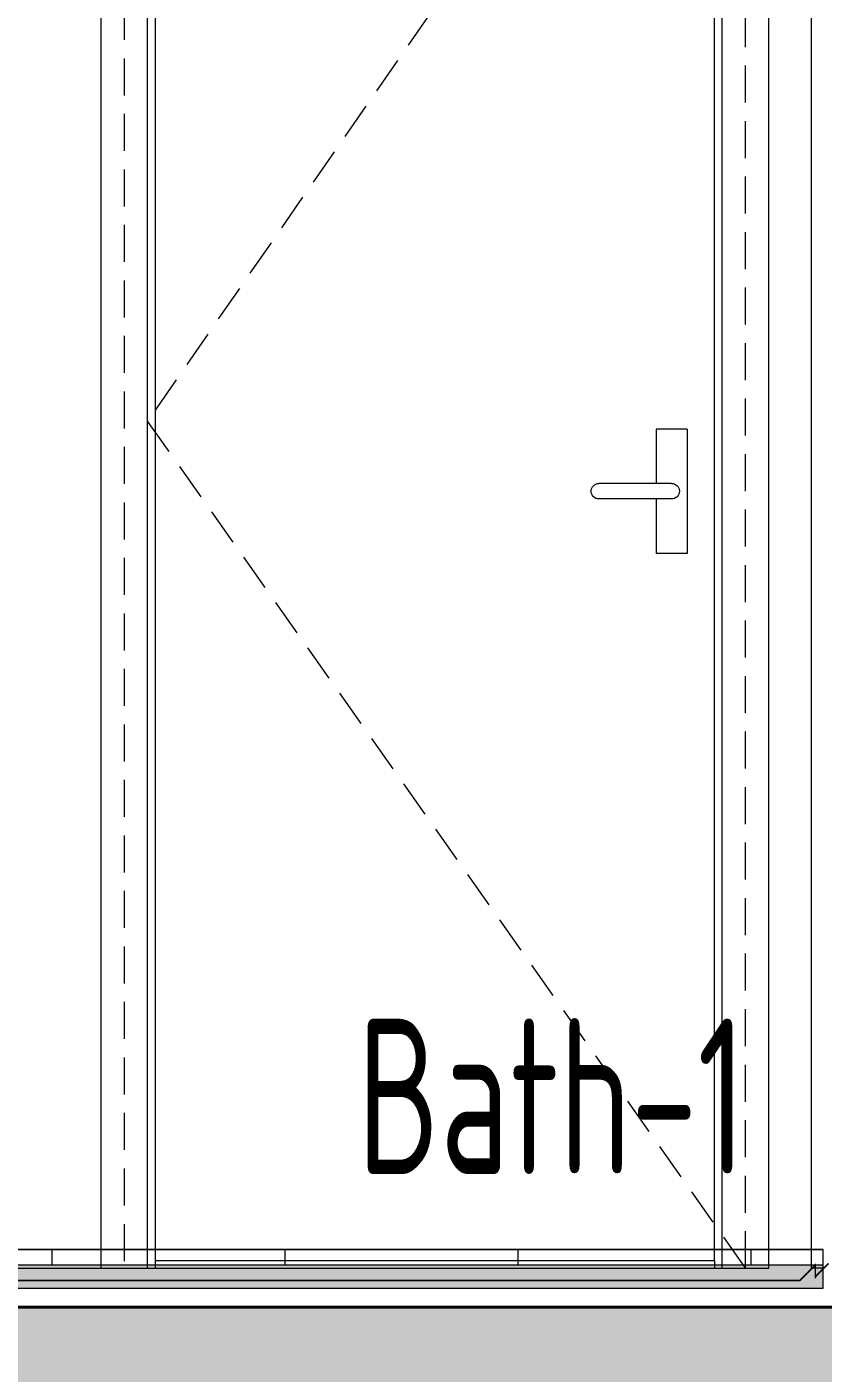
# Model space of a CAD drawing. Header units: millimetres. Extents: x -6181 to 191287, y -8583 to 23546.
# Drawn here: x 164018 to 165043, y 3915 to 5648 of the extents above; entities that cross this region are included whole.
import ezdxf

# ---------------------------------------------------------------- set-up
doc = ezdxf.new("R2010")
doc.units = ezdxf.units.MM
doc.header["$MEASUREMENT"] = 0
for name, pattern in [('1735-DT-5BR-SEC_CC$0$DASHED', [0.75, 0.5, -0.25]), ('1735-DT-5BR-SEC_CC$0$HIDDEN', [0.375, 0.25, -0.125]), ('1735-DT-5BR-SEC_CC$0$HIDDEN2', [4.7625, 3.175, -1.5875])]:
    doc.linetypes.add(name, pattern=pattern)
for name, color, linetype, lineweight in [('05--TEXT-2', 2, 'Continuous', 25), ('1735-DT-5BR-SEC_CC$0$06--LINE-1', 9, 'Continuous', 18), ('1735-DT-5BR-SEC_CC$0$E--CONCRETE-4', 4, 'Continuous', 40), ('1735-DT-5BR-SEC_CC$0$E--CONCRETE-SHADE', 253, 'Continuous', 25), ('1735-DT-5BR-SEC_CC$0$G--STELWRK-1', 9, 'Continuous', 18), ('1735-DT-5BR-SEC_CC$0$J--WATERPROOFING-HID', 9, '1735-DT-5BR-SEC_CC$0$HIDDEN', 18), ('1735-DT-5BR-SEC_CC$0$L--DOORS-1', 9, 'Continuous', 18), ('1735-DT-5BR-SEC_CC$0$L--DOORS-HID', 9, '1735-DT-5BR-SEC_CC$0$HIDDEN', 18), ('1735-DT-5BR-SEC_CC$0$M--PLASTER-0', 8, 'Continuous', 13), ('1735-DT-5BR-SEC_CC$0$M--TILING-1', 2, 'Continuous', 15), ('1735-DT-5BR-SEC_CC$0$M--TILING-2', 2, 'Continuous', 18), ('1735-DT-5BR-SEC_CC$0$M-TILING-SHADE', 251, 'Continuous', 5), ('1735-DT-5BR-SEC_CC$0$W--ELV-1', 250, '1735-DT-5BR-SEC_CC$0$DASHED', 9)]:
    doc.layers.add(name, color=color, linetype=linetype, lineweight=lineweight)
doc.layers.add('1735-DT-5BR-SEC_CC$0$00--ORIGIN', color=6, linetype='Continuous', lineweight=0, plot=False)
doc.layers.add('1735-DT-5BR-SEC_CC$0$A-ANNO-NPLT', color=8, linetype='Continuous', lineweight=0, plot=False)
doc.styles.add('ISO', font='isocp2.shx', dxfattribs={"width": 0.8})

# ---------------------------------------------------------------- blocks, each defined once
blk = doc.blocks.new('*U333')
blk.add_line((860, 0), (0, 0))
for points in [[(0, 0), (0, 2230), (860, 2230), (860, 0)], [(60, 0), (60, 2170), (800, 2170), (800, 0)]]:
    blk.add_lwpolyline(points)
at = {"layer": '1735-DT-5BR-SEC_CC$0$06--LINE-1', "ltscale": 0.5}
for p, q in [((70, 10), (70, 0)), ((790, 10), (790, 0))]:
    blk.add_line(p, q, dxfattribs=at)
at = {"layer": '1735-DT-5BR-SEC_CC$0$G--STELWRK-1'}
for p, q in [((105, 1080), (105, 920)), ((105, 1080), (145, 1080)), ((145, 1080), (145, 1010)), ((125, 1010), (218.7, 1010)), ((125, 990), (218.7, 990)), ((145, 990), (145, 920)), ((105, 920), (145, 920))]:
    blk.add_line(p, q, dxfattribs=at)
for centre, start, end in [((125, 1000), 90, 270), ((218.7, 1000), 270, 90)]:
    blk.add_arc(centre, 10, start, end, dxfattribs=at)
at = {"layer": '1735-DT-5BR-SEC_CC$0$L--DOORS-1'}
blk.add_lwpolyline([(70, 10), (70, 2160), (790, 2160), (790, 10)], close=True, dxfattribs=at)
at = {"layer": '1735-DT-5BR-SEC_CC$0$L--DOORS-HID', "color": 8, "linetype": '1735-DT-5BR-SEC_CC$0$HIDDEN2', "ltscale": 15}
blk.add_lwpolyline([(30, 0), (30, 2200), (830, 2200), (830, 0)], dxfattribs=at)
at = {"layer": '1735-DT-5BR-SEC_CC$0$L--DOORS-HID', "color": 8, "linetype": '1735-DT-5BR-SEC_CC$0$HIDDEN2', "lineweight": 9, "ltscale": 15}
blk.add_lwpolyline([(30, 2200), (800, 1090), (30, 0)], dxfattribs=at)
blk = doc.blocks.new('*U367')
at = {"layer": '1735-DT-5BR-SEC_CC$0$M-TILING-SHADE'}
h = blk.add_hatch(dxfattribs=at)
h.set_pattern_fill('_USER', color=256, scale=300, angle=90, pattern_type=0)
h.set_pattern_definition([(90, (850, -50), (-300, 2e-14), [])])
h.paths.add_polyline_path([(1850, 30), (1850, 50), (0, 50), (0, 30)])
h = blk.add_hatch(dxfattribs=at)
h.set_pattern_fill('DOTS', color=256, scale=200)
h.set_pattern_definition([(0, (850, -50), (6.25, 12.5), [0, -12.5])])
h.paths.add_polyline_path([(0, 0), (1850, 0), (1850, 30), (0, 30)])
at = {"layer": '1735-DT-5BR-SEC_CC$0$00--ORIGIN'}
blk.add_lwpolyline([(0, 50), (0, 0), (1850, 0), (1850, 50)], dxfattribs=at)
at = {"layer": '1735-DT-5BR-SEC_CC$0$A-ANNO-NPLT'}
blk.add_lwpolyline([(0, 0), (1850, 0), (1850, 50), (0, 50)], close=True, dxfattribs=at)
at = {"layer": '1735-DT-5BR-SEC_CC$0$J--WATERPROOFING-HID', "ltscale": 100, "const_width": 2}
blk.add_lwpolyline([(1857, 32), (1841.5, 16.5, 0.198912), (1840, 12.9), (1840, 30), (1820, 10), (30, 10), (10, 30), (10, 12.9, 0.198912), (8.5, 16.5), (-7, 32)], format="xyb", dxfattribs=at)
at = {"layer": '1735-DT-5BR-SEC_CC$0$M--TILING-1'}
for p, q in [((0, 50), (1850, 50)), ((0, 30), (1850, 30))]:
    blk.add_line(p, q, dxfattribs=at)
blk = doc.blocks.new('1735-DT-5BR-SEC_CC')
at = {"layer": '1735-DT-5BR-SEC_CC$0$E--CONCRETE-SHADE'}
h = blk.add_hatch(color=256, dxfattribs=at)
h.dxf.hatch_style = 1
h.paths.add_polyline_path([(153692.8, 4250), (154142.8, 4250), (154142.8, 4000), (170143.1, 4000), (170143.3, 4250), (170593.1, 4250), (170593.1, 4050), (170393.1, 4050), (170392.9, 3650), (170142.9, 3650), (170143.1, 3780), (154142.8, 3780), (154142.8, 3650), (153892.8, 3650), (153892.8, 4050), (153692.8, 4050)])
at = {"layer": '1735-DT-5BR-SEC_CC$0$E--CONCRETE-4'}
blk.add_lwpolyline([(153692.8, 4250), (154142.8, 4250), (154142.8, 4000), (170143.1, 4000), (170143.3, 4250), (170593.1, 4250), (170593.1, 4050), (170393.1, 4050), (170392.9, 3650), (170142.9, 3650), (170143.1, 3780), (154142.8, 3780), (154142.8, 3650), (153892.8, 3650), (153892.8, 4050), (153692.8, 4050)], close=True, dxfattribs=at)
at = {"layer": '1735-DT-5BR-SEC_CC$0$M--PLASTER-0', "elevation": 0}
blk.add_lwpolyline([(165042.8, 4050), (165027.8, 4050), (165027.8, 7380), (165042.8, 7380)], dxfattribs=at)
at = {"layer": '1735-DT-5BR-SEC_CC$0$W--ELV-1', "ltscale": 500}
blk.add_lwpolyline([(145935.6, 4050), (183021.7, 4050)], dxfattribs=at)
at = {"layer": '1735-DT-5BR-SEC_CC$0$L--DOORS-1', "xscale": -1}
blk.add_blockref('*U333', (164972.8, 4050, 0), dxfattribs=at)
at = {"layer": '1735-DT-5BR-SEC_CC$0$M--TILING-2'}
blk.add_blockref('*U367', (163192.8, 4024.2), dxfattribs=at)

msp = doc.modelspace()

# ---------------------------------------------------------------- block references
msp.add_blockref('1735-DT-5BR-SEC_CC', (0, 0))

# ---------------------------------------------------------------- next in the draw order: texts
at = {"layer": '05--TEXT-2', "insert": (164693.4, 4271.3, 0), "char_height": 200, "width": 2246.135, "attachment_point": 5, "style": 'ISO'}
msp.add_mtext('{\\W0.7;Bath-1}', dxfattribs=at)

doc.saveas('drawing.dxf')
